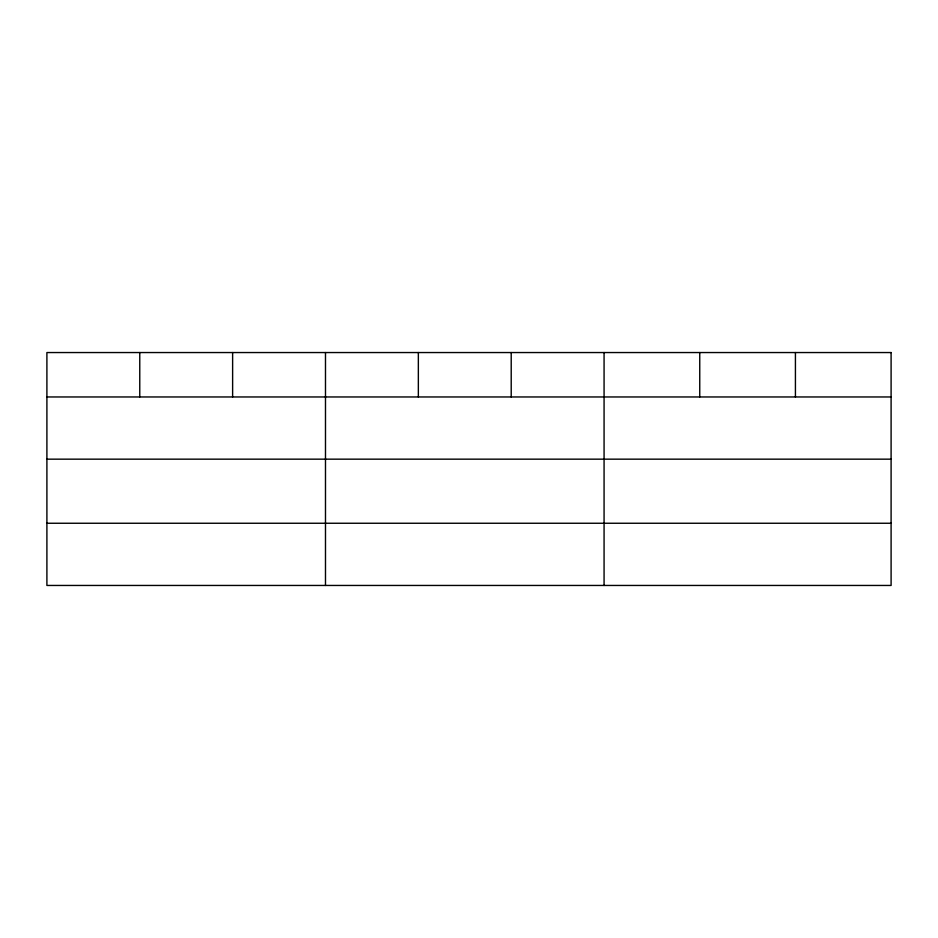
<?xml version="1.0" encoding="UTF-8"?>
<svg xmlns="http://www.w3.org/2000/svg" width="938" height="938" viewBox="0 0 938 938"><rect width="100%" height="100%" fill="white"/><g stroke="black" fill="none" stroke-linecap="round" stroke-linejoin="round"><path stroke-width="1.41" d="M46.9 396.962L891.1 396.962M46.9 459.163L891.1 459.163M46.9 523.252L891.1 523.252M795.424 352.547L795.424 396.962M699.748 352.547L699.748 396.962M604.072 352.547L604.072 585.453M511.21 352.547L511.21 396.962M418.348 352.547L418.348 396.962M325.486 352.547L325.486 585.453M232.624 352.547L232.624 396.962M139.762 352.547L139.762 396.962M891.1 352.547L46.9 352.547L46.9 585.453L891.1 585.453L891.1 352.547"/></g></svg>
